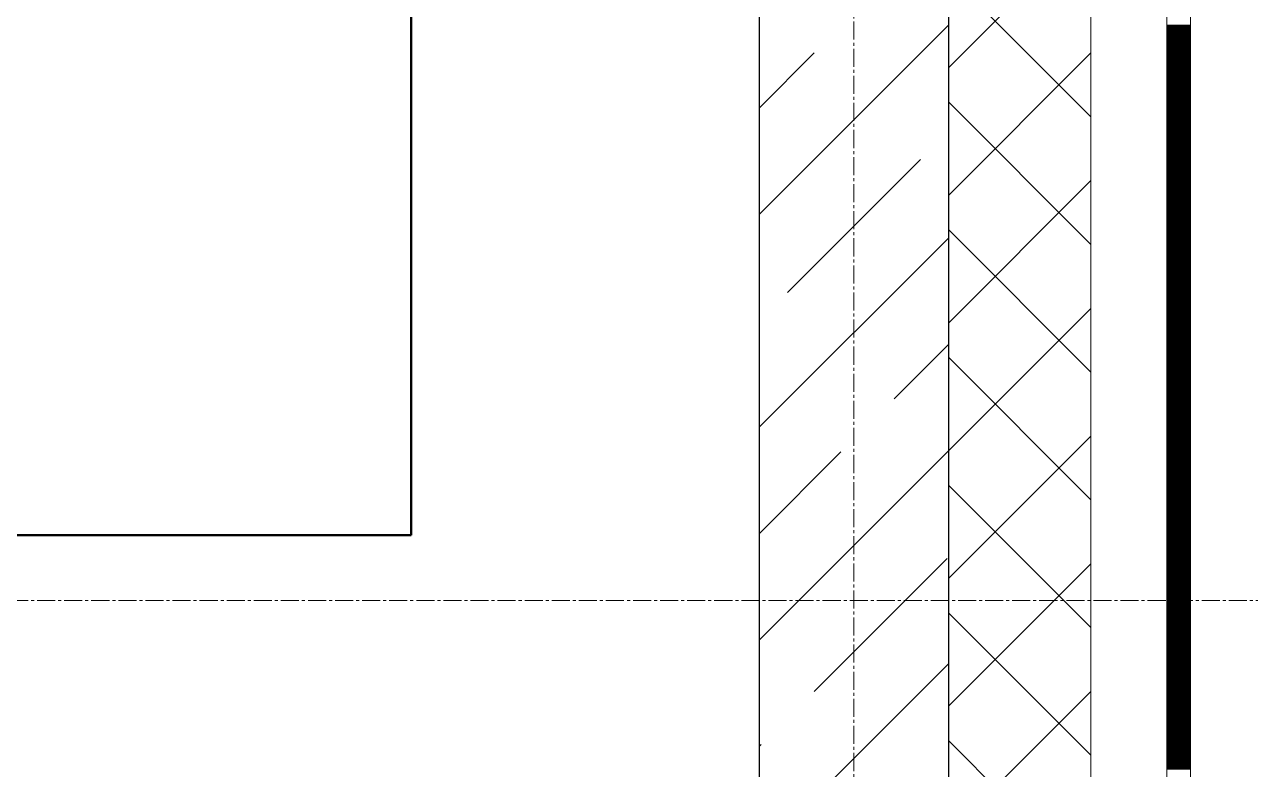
# Model space of a CAD drawing. Header units: millimetres. Extents: x -24360 to 609566, y -391049 to 148426.
# Drawn here: x 227575 to 228868, y -260319 to -259533 of the extents above; entities that cross this region are included whole.
import ezdxf

# ---------------------------------------------------------------- set-up
doc = ezdxf.new("R2010")
doc.units = ezdxf.units.MM
doc.linetypes.add('CENTER2', pattern=[28.575, 19.05, -3.175, 3.175, -3.175])
doc.layers.add('АР_Оси_РД_100', color=7, linetype='Continuous', lineweight=0, true_color=0x525252)
for name, color, linetype, lineweight in [('АР_Стены ЖБ', 7, 'Continuous', 30), ('АР_Тонкая', 254, 'Continuous', 5), ('АР_Утеплитель', 31, 'Continuous', 0), ('АР_Штриховка', 8, 'Continuous', 0)]:
    doc.layers.add(name, color=color, linetype=linetype, lineweight=lineweight)

msp = doc.modelspace()

# ---------------------------------------------------------------- linework, layer by layer
at = {"color": 1, "lineweight": 50}
msp.add_lwpolyline([(227983, -258280.584), (227983, -260071.584), (214253, -260071.584), (214253, -240479.584)], dxfattribs=at)
at = {"layer": 'АР_Оси_РД_100', "linetype": 'CENTER2'}
for q in [(228450, -235341.905), (228450, -238440.584)]:
    msp.add_line((228450, -261120.584), q, dxfattribs=at)
msp.add_lwpolyline([(206700, -260140.584), (231910, -260140.584), (232410, -259990.584)], dxfattribs=at)
at = {"layer": 'АР_Стены ЖБ', "color": 18, "linetype": 'Continuous', "lineweight": 30, "true_color": 0x000000}
for p, q in [((228350, -256740.584), (228350, -260365.584)), ((228550, -260365.584), (228550, -256740.584))]:
    msp.add_line(p, q, dxfattribs=at)
at = {"layer": 'АР_Тонкая', "color": 18, "linetype": 'Continuous', "lineweight": 5, "true_color": 0x000000}
for p, q in [((228700, -258490.584), (228700, -261015.584)), ((228780, -261095.584), (228780, -258570.584)), ((228780, -258570.584), (228780, -261095.584)), ((228805, -261120.584), (228805, -258595.584))]:
    msp.add_line(p, q, dxfattribs=at)
at = {"layer": 'АР_Утеплитель', "color": 18, "linetype": 'Continuous', "lineweight": 0, "true_color": 0x000000}
for p, q in [((228550, -258340.584), (228550, -260865.584)), ((228700, -261015.584), (228700, -258490.584))]:
    msp.add_line(p, q, dxfattribs=at)
at = {"layer": 'АР_Штриховка', "color": 18, "linetype": 'Continuous', "lineweight": 0, "true_color": 0x000000}
for p, q in [((228550, -259578.281), (228700, -259428.281)), ((228700, -259630.298), (228550, -259480.298)), ((228780, -259533.584), (228805, -259533.584)), ((228780, -259534.584), (228805, -259534.584)), ((228780, -259535.584), (228805, -259535.584)), ((228780, -259536.584), (228805, -259536.584)), ((228780, -259537.584), (228805, -259537.584)), ((228780, -259538.584), (228805, -259538.584)), ((228780, -259539.584), (228805, -259539.584)), ((228780, -259540.584), (228805, -259540.584)), ((228780, -259541.584), (228805, -259541.584)), ((228780, -259542.584), (228805, -259542.584)), ((228780, -259543.584), (228805, -259543.584)), ((228780, -259544.584), (228805, -259544.584)), ((228780, -259545.584), (228805, -259545.584)), ((228780, -259546.584), (228805, -259546.584)), ((228780, -259547.584), (228805, -259547.584)), ((228780, -259548.584), (228805, -259548.584)), ((228780, -259549.584), (228805, -259549.584)), ((228780, -259550.584), (228805, -259550.584)), ((228780, -259551.584), (228805, -259551.584)), ((228780, -259552.584), (228805, -259552.584)), ((228780, -259553.584), (228805, -259553.584)), ((228780, -259554.584), (228805, -259554.584)), ((228780, -259555.584), (228805, -259555.584)), ((228780, -259556.584), (228805, -259556.584)), ((228780, -259557.584), (228805, -259557.584)), ((228780, -259558.584), (228805, -259558.584)), ((228550, -259712.985), (228700, -259562.985)), ((228780, -259559.584), (228805, -259559.584)), ((228780, -259560.584), (228805, -259560.584)), ((228780, -259561.584), (228805, -259561.584)), ((228780, -259562.584), (228805, -259562.584)), ((228780, -259563.584), (228805, -259563.584)), ((228780, -259564.584), (228805, -259564.584)), ((228780, -259565.584), (228805, -259565.584)), ((228780, -259566.584), (228805, -259566.584)), ((228780, -259567.584), (228805, -259567.584)), ((228780, -259568.584), (228805, -259568.584)), ((228780, -259569.584), (228805, -259569.584)), ((228780, -259570.584), (228805, -259570.584)), ((228780, -259571.584), (228805, -259571.584)), ((228780, -259572.584), (228805, -259572.584)), ((228780, -259573.584), (228805, -259573.584)), ((228780, -259574.584), (228805, -259574.584)), ((228780, -259575.584), (228805, -259575.584)), ((228780, -259576.584), (228805, -259576.584)), ((228780, -259577.584), (228805, -259577.584)), ((228780, -259578.584), (228805, -259578.584)), ((228780, -259579.584), (228805, -259579.584)), ((228780, -259580.584), (228805, -259580.584)), ((228780, -259581.584), (228805, -259581.584)), ((228780, -259582.584), (228805, -259582.584)), ((228780, -259583.584), (228805, -259583.584)), ((228780, -259584.584), (228805, -259584.584)), ((228780, -259585.584), (228805, -259585.584)), ((228780, -259586.584), (228805, -259586.584)), ((228780, -259587.584), (228805, -259587.584)), ((228780, -259588.584), (228805, -259588.584)), ((228780, -259589.584), (228805, -259589.584)), ((228780, -259590.584), (228805, -259590.584)), ((228780, -259591.584), (228805, -259591.584)), ((228780, -259592.584), (228805, -259592.584)), ((228780, -259593.584), (228805, -259593.584)), ((228780, -259594.584), (228805, -259594.584)), ((228780, -259595.584), (228805, -259595.584)), ((228780, -259596.584), (228805, -259596.584)), ((228780, -259597.584), (228805, -259597.584)), ((228780, -259598.584), (228805, -259598.584)), ((228780, -259599.584), (228805, -259599.584)), ((228780, -259600.584), (228805, -259600.584)), ((228780, -259601.584), (228805, -259601.584)), ((228780, -259602.584), (228805, -259602.584)), ((228780, -259603.584), (228805, -259603.584)), ((228780, -259604.584), (228805, -259604.584)), ((228780, -259605.584), (228805, -259605.584)), ((228780, -259606.584), (228805, -259606.584)), ((228780, -259607.584), (228805, -259607.584)), ((228780, -259608.584), (228805, -259608.584)), ((228780, -259609.584), (228805, -259609.584)), ((228780, -259610.584), (228805, -259610.584)), ((228700, -259765.002), (228550, -259615.002)), ((228780, -259611.584), (228805, -259611.584)), ((228780, -259612.584), (228805, -259612.584)), ((228780, -259613.584), (228805, -259613.584)), ((228780, -259614.584), (228805, -259614.584)), ((228780, -259615.584), (228805, -259615.584)), ((228780, -259616.584), (228805, -259616.584)), ((228780, -259617.584), (228805, -259617.584)), ((228780, -259618.584), (228805, -259618.584)), ((228780, -259619.584), (228805, -259619.584)), ((228780, -259620.584), (228805, -259620.584)), ((228780, -259621.584), (228805, -259621.584)), ((228780, -259622.584), (228805, -259622.584)), ((228780, -259623.584), (228805, -259623.584)), ((228780, -259624.584), (228805, -259624.584)), ((228780, -259625.584), (228805, -259625.584)), ((228780, -259626.584), (228805, -259626.584)), ((228780, -259627.584), (228805, -259627.584)), ((228780, -259628.584), (228805, -259628.584)), ((228780, -259629.584), (228805, -259629.584)), ((228780, -259630.584), (228805, -259630.584)), ((228780, -259631.584), (228805, -259631.584)), ((228780, -259632.584), (228805, -259632.584)), ((228780, -259633.584), (228805, -259633.584)), ((228780, -259634.584), (228805, -259634.584)), ((228780, -259635.584), (228805, -259635.584)), ((228780, -259636.584), (228805, -259636.584)), ((228780, -259637.584), (228805, -259637.584)), ((228780, -259638.584), (228805, -259638.584)), ((228780, -259639.584), (228805, -259639.584)), ((228780, -259640.584), (228805, -259640.584)), ((228780, -259641.584), (228805, -259641.584)), ((228780, -259642.584), (228805, -259642.584)), ((228780, -259643.584), (228805, -259643.584)), ((228780, -259644.584), (228805, -259644.584)), ((228780, -259645.584), (228805, -259645.584)), ((228780, -259646.584), (228805, -259646.584)), ((228780, -259647.584), (228805, -259647.584)), ((228780, -259648.584), (228805, -259648.584)), ((228780, -259649.584), (228805, -259649.584)), ((228780, -259650.584), (228805, -259650.584)), ((228780, -259651.584), (228805, -259651.584)), ((228780, -259652.584), (228805, -259652.584)), ((228780, -259653.584), (228805, -259653.584)), ((228780, -259654.584), (228805, -259654.584)), ((228780, -259655.584), (228805, -259655.584)), ((228780, -259656.584), (228805, -259656.584)), ((228780, -259657.584), (228805, -259657.584)), ((228780, -259658.584), (228805, -259658.584)), ((228780, -259659.584), (228805, -259659.584)), ((228780, -259660.584), (228805, -259660.584)), ((228780, -259661.584), (228805, -259661.584)), ((228780, -259662.584), (228805, -259662.584)), ((228780, -259663.584), (228805, -259663.584)), ((228780, -259664.584), (228805, -259664.584)), ((228780, -259665.584), (228805, -259665.584)), ((228780, -259666.584), (228805, -259666.584)), ((228780, -259667.584), (228805, -259667.584)), ((228780, -259668.584), (228805, -259668.584)), ((228780, -259669.584), (228805, -259669.584)), ((228780, -259670.584), (228805, -259670.584)), ((228780, -259671.584), (228805, -259671.584)), ((228780, -259672.584), (228805, -259672.584)), ((228780, -259673.584), (228805, -259673.584)), ((228780, -259674.584), (228805, -259674.584)), ((228780, -259675.584), (228805, -259675.584)), ((228780, -259676.584), (228805, -259676.584)), ((228780, -259677.584), (228805, -259677.584)), ((228780, -259678.584), (228805, -259678.584)), ((228780, -259679.584), (228805, -259679.584)), ((228780, -259680.584), (228805, -259680.584)), ((228780, -259681.584), (228805, -259681.584)), ((228780, -259682.584), (228805, -259682.584)), ((228780, -259683.584), (228805, -259683.584)), ((228780, -259684.584), (228805, -259684.584)), ((228780, -259685.584), (228805, -259685.584)), ((228780, -259686.584), (228805, -259686.584)), ((228780, -259687.584), (228805, -259687.584)), ((228780, -259688.584), (228805, -259688.584)), ((228550, -259847.689), (228700, -259697.689)), ((228780, -259689.584), (228805, -259689.584)), ((228780, -259690.584), (228805, -259690.584)), ((228780, -259691.584), (228805, -259691.584)), ((228780, -259692.584), (228805, -259692.584)), ((228780, -259693.584), (228805, -259693.584)), ((228780, -259694.584), (228805, -259694.584)), ((228780, -259695.584), (228805, -259695.584)), ((228780, -259696.584), (228805, -259696.584)), ((228780, -259697.584), (228805, -259697.584)), ((228780, -259698.584), (228805, -259698.584)), ((228780, -259699.584), (228805, -259699.584)), ((228780, -259700.584), (228805, -259700.584)), ((228780, -259701.584), (228805, -259701.584)), ((228780, -259702.584), (228805, -259702.584)), ((228780, -259703.584), (228805, -259703.584)), ((228780, -259704.584), (228805, -259704.584)), ((228780, -259705.584), (228805, -259705.584)), ((228780, -259706.584), (228805, -259706.584)), ((228780, -259707.584), (228805, -259707.584)), ((228780, -259708.584), (228805, -259708.584)), ((228780, -259709.584), (228805, -259709.584)), ((228780, -259710.584), (228805, -259710.584)), ((228780, -259711.584), (228805, -259711.584)), ((228780, -259712.584), (228805, -259712.584)), ((228780, -259713.584), (228805, -259713.584)), ((228780, -259714.584), (228805, -259714.584)), ((228780, -259715.584), (228805, -259715.584)), ((228780, -259716.584), (228805, -259716.584)), ((228780, -259717.584), (228805, -259717.584)), ((228780, -259718.584), (228805, -259718.584)), ((228780, -259719.584), (228805, -259719.584)), ((228780, -259720.584), (228805, -259720.584)), ((228780, -259721.584), (228805, -259721.584)), ((228780, -259722.584), (228805, -259722.584)), ((228780, -259723.584), (228805, -259723.584)), ((228780, -259724.584), (228805, -259724.584)), ((228780, -259725.584), (228805, -259725.584)), ((228780, -259726.584), (228805, -259726.584)), ((228780, -259727.584), (228805, -259727.584)), ((228780, -259728.584), (228805, -259728.584)), ((228780, -259729.584), (228805, -259729.584)), ((228780, -259730.584), (228805, -259730.584)), ((228780, -259731.584), (228805, -259731.584)), ((228780, -259732.584), (228805, -259732.584)), ((228780, -259733.584), (228805, -259733.584)), ((228780, -259734.584), (228805, -259734.584)), ((228780, -259735.584), (228805, -259735.584)), ((228780, -259736.584), (228805, -259736.584)), ((228780, -259737.584), (228805, -259737.584)), ((228780, -259738.584), (228805, -259738.584)), ((228780, -259739.584), (228805, -259739.584)), ((228700, -259899.706), (228550, -259749.706)), ((228780, -259740.584), (228805, -259740.584)), ((228780, -259741.584), (228805, -259741.584)), ((228780, -259742.584), (228805, -259742.584)), ((228780, -259743.584), (228805, -259743.584)), ((228780, -259744.584), (228805, -259744.584)), ((228780, -259745.584), (228805, -259745.584)), ((228780, -259746.584), (228805, -259746.584)), ((228780, -259747.584), (228805, -259747.584)), ((228780, -259748.584), (228805, -259748.584)), ((228780, -259749.584), (228805, -259749.584)), ((228780, -259750.584), (228805, -259750.584)), ((228780, -259751.584), (228805, -259751.584)), ((228780, -259752.584), (228805, -259752.584)), ((228780, -259753.584), (228805, -259753.584)), ((228780, -259754.584), (228805, -259754.584)), ((228780, -259755.584), (228805, -259755.584)), ((228780, -259756.584), (228805, -259756.584)), ((228780, -259757.584), (228805, -259757.584)), ((228780, -259758.584), (228805, -259758.584)), ((228780, -259759.584), (228805, -259759.584)), ((228780, -259760.584), (228805, -259760.584)), ((228780, -259761.584), (228805, -259761.584)), ((228780, -259762.584), (228805, -259762.584)), ((228780, -259763.584), (228805, -259763.584)), ((228780, -259764.584), (228805, -259764.584)), ((228780, -259765.584), (228805, -259765.584)), ((228780, -259766.584), (228805, -259766.584)), ((228780, -259767.584), (228805, -259767.584)), ((228780, -259768.584), (228805, -259768.584)), ((228780, -259769.584), (228805, -259769.584)), ((228780, -259770.584), (228805, -259770.584)), ((228780, -259771.584), (228805, -259771.584)), ((228780, -259772.584), (228805, -259772.584)), ((228780, -259773.584), (228805, -259773.584)), ((228780, -259774.584), (228805, -259774.584)), ((228780, -259775.584), (228805, -259775.584)), ((228780, -259776.584), (228805, -259776.584)), ((228780, -259777.584), (228805, -259777.584)), ((228780, -259778.584), (228805, -259778.584)), ((228780, -259779.584), (228805, -259779.584)), ((228780, -259780.584), (228805, -259780.584)), ((228780, -259781.584), (228805, -259781.584)), ((228780, -259782.584), (228805, -259782.584)), ((228780, -259783.584), (228805, -259783.584)), ((228780, -259784.584), (228805, -259784.584)), ((228780, -259785.584), (228805, -259785.584)), ((228780, -259786.584), (228805, -259786.584)), ((228780, -259787.584), (228805, -259787.584)), ((228780, -259788.584), (228805, -259788.584)), ((228780, -259789.584), (228805, -259789.584)), ((228780, -259790.584), (228805, -259790.584)), ((228780, -259791.584), (228805, -259791.584)), ((228780, -259792.584), (228805, -259792.584)), ((228780, -259793.584), (228805, -259793.584)), ((228780, -259794.584), (228805, -259794.584)), ((228780, -259795.584), (228805, -259795.584)), ((228780, -259796.584), (228805, -259796.584)), ((228780, -259797.584), (228805, -259797.584)), ((228780, -259798.584), (228805, -259798.584)), ((228780, -259799.584), (228805, -259799.584)), ((228780, -259800.584), (228805, -259800.584)), ((228780, -259801.584), (228805, -259801.584)), ((228780, -259802.584), (228805, -259802.584)), ((228780, -259803.584), (228805, -259803.584)), ((228780, -259804.584), (228805, -259804.584)), ((228780, -259805.584), (228805, -259805.584)), ((228780, -259806.584), (228805, -259806.584)), ((228780, -259807.584), (228805, -259807.584)), ((228780, -259808.584), (228805, -259808.584)), ((228780, -259809.584), (228805, -259809.584)), ((228780, -259810.584), (228805, -259810.584)), ((228780, -259811.584), (228805, -259811.584)), ((228780, -259812.584), (228805, -259812.584)), ((228780, -259813.584), (228805, -259813.584)), ((228780, -259814.584), (228805, -259814.584)), ((228780, -259815.584), (228805, -259815.584)), ((228780, -259816.584), (228805, -259816.584)), ((228780, -259817.584), (228805, -259817.584)), ((228780, -259818.584), (228805, -259818.584)), ((228780, -259819.584), (228805, -259819.584)), ((228780, -259820.584), (228805, -259820.584)), ((228780, -259821.584), (228805, -259821.584)), ((228780, -259822.584), (228805, -259822.584)), ((228780, -259823.584), (228805, -259823.584)), ((228780, -259824.584), (228805, -259824.584)), ((228780, -259825.584), (228805, -259825.584)), ((228780, -259826.584), (228805, -259826.584)), ((228780, -259827.584), (228805, -259827.584)), ((228780, -259828.584), (228805, -259828.584)), ((228780, -259829.584), (228805, -259829.584)), ((228780, -259830.584), (228805, -259830.584)), ((228550, -259982.393), (228700, -259832.393)), ((228780, -259831.584), (228805, -259831.584)), ((228780, -259832.584), (228805, -259832.584)), ((228780, -259833.584), (228805, -259833.584)), ((228780, -259834.584), (228805, -259834.584)), ((228780, -259835.584), (228805, -259835.584)), ((228780, -259836.584), (228805, -259836.584)), ((228780, -259837.584), (228805, -259837.584)), ((228780, -259838.584), (228805, -259838.584)), ((228780, -259839.584), (228805, -259839.584)), ((228780, -259840.584), (228805, -259840.584)), ((228780, -259841.584), (228805, -259841.584)), ((228780, -259842.584), (228805, -259842.584)), ((228780, -259843.584), (228805, -259843.584)), ((228780, -259844.584), (228805, -259844.584)), ((228780, -259845.584), (228805, -259845.584)), ((228780, -259846.584), (228805, -259846.584)), ((228780, -259847.584), (228805, -259847.584)), ((228780, -259848.584), (228805, -259848.584)), ((228780, -259849.584), (228805, -259849.584)), ((228780, -259850.584), (228805, -259850.584)), ((228780, -259851.584), (228805, -259851.584)), ((228780, -259852.584), (228805, -259852.584)), ((228780, -259853.584), (228805, -259853.584)), ((228780, -259854.584), (228805, -259854.584)), ((228780, -259855.584), (228805, -259855.584)), ((228780, -259856.584), (228805, -259856.584)), ((228780, -259857.584), (228805, -259857.584)), ((228780, -259858.584), (228805, -259858.584)), ((228780, -259859.584), (228805, -259859.584)), ((228780, -259860.584), (228805, -259860.584)), ((228780, -259861.584), (228805, -259861.584)), ((228780, -259862.584), (228805, -259862.584)), ((228780, -259863.584), (228805, -259863.584)), ((228780, -259864.584), (228805, -259864.584)), ((228780, -259865.584), (228805, -259865.584)), ((228780, -259866.584), (228805, -259866.584)), ((228780, -259867.584), (228805, -259867.584)), ((228780, -259868.584), (228805, -259868.584)), ((228780, -259869.584), (228805, -259869.584)), ((228780, -259870.584), (228805, -259870.584)), ((228780, -259871.584), (228805, -259871.584)), ((228780, -259872.584), (228805, -259872.584)), ((228780, -259873.584), (228805, -259873.584)), ((228780, -259874.584), (228805, -259874.584)), ((228780, -259875.584), (228805, -259875.584)), ((228780, -259876.584), (228805, -259876.584)), ((228780, -259877.584), (228805, -259877.584)), ((228780, -259878.584), (228805, -259878.584)), ((228780, -259879.584), (228805, -259879.584)), ((228780, -259880.584), (228805, -259880.584)), ((228780, -259881.584), (228805, -259881.584)), ((228780, -259882.584), (228805, -259882.584)), ((228700, -260034.41), (228550, -259884.41)), ((228780, -259883.584), (228805, -259883.584)), ((228780, -259884.584), (228805, -259884.584)), ((228780, -259885.584), (228805, -259885.584)), ((228780, -259886.584), (228805, -259886.584)), ((228780, -259887.584), (228805, -259887.584)), ((228780, -259888.584), (228805, -259888.584)), ((228780, -259889.584), (228805, -259889.584)), ((228780, -259890.584), (228805, -259890.584)), ((228780, -259891.584), (228805, -259891.584)), ((228780, -259892.584), (228805, -259892.584)), ((228780, -259893.584), (228805, -259893.584)), ((228780, -259894.584), (228805, -259894.584)), ((228780, -259895.584), (228805, -259895.584)), ((228780, -259896.584), (228805, -259896.584)), ((228780, -259897.584), (228805, -259897.584)), ((228780, -259898.584), (228805, -259898.584)), ((228780, -259899.584), (228805, -259899.584)), ((228780, -259900.584), (228805, -259900.584)), ((228780, -259901.584), (228805, -259901.584)), ((228780, -259902.584), (228805, -259902.584)), ((228780, -259903.584), (228805, -259903.584)), ((228780, -259904.584), (228805, -259904.584)), ((228780, -259905.584), (228805, -259905.584)), ((228780, -259906.584), (228805, -259906.584)), ((228780, -259907.584), (228805, -259907.584)), ((228780, -259908.584), (228805, -259908.584)), ((228780, -259909.584), (228805, -259909.584)), ((228780, -259910.584), (228805, -259910.584)), ((228780, -259911.584), (228805, -259911.584)), ((228780, -259912.584), (228805, -259912.584)), ((228780, -259913.584), (228805, -259913.584)), ((228780, -259914.584), (228805, -259914.584)), ((228780, -259915.584), (228805, -259915.584)), ((228780, -259916.584), (228805, -259916.584)), ((228780, -259917.584), (228805, -259917.584)), ((228780, -259918.584), (228805, -259918.584)), ((228780, -259919.584), (228805, -259919.584)), ((228780, -259920.584), (228805, -259920.584)), ((228780, -259921.584), (228805, -259921.584)), ((228780, -259922.584), (228805, -259922.584)), ((228780, -259923.584), (228805, -259923.584)), ((228780, -259924.584), (228805, -259924.584)), ((228780, -259925.584), (228805, -259925.584)), ((228780, -259926.584), (228805, -259926.584)), ((228780, -259927.584), (228805, -259927.584)), ((228780, -259928.584), (228805, -259928.584)), ((228780, -259929.584), (228805, -259929.584)), ((228780, -259930.584), (228805, -259930.584)), ((228780, -259931.584), (228805, -259931.584)), ((228780, -259932.584), (228805, -259932.584)), ((228780, -259933.584), (228805, -259933.584)), ((228780, -259934.584), (228805, -259934.584)), ((228780, -259935.584), (228805, -259935.584)), ((228780, -259936.584), (228805, -259936.584)), ((228780, -259937.584), (228805, -259937.584)), ((228780, -259938.584), (228805, -259938.584)), ((228780, -259939.584), (228805, -259939.584)), ((228780, -259940.584), (228805, -259940.584)), ((228780, -259941.584), (228805, -259941.584)), ((228780, -259942.584), (228805, -259942.584)), ((228780, -259943.584), (228805, -259943.584)), ((228780, -259944.584), (228805, -259944.584)), ((228780, -259945.584), (228805, -259945.584)), ((228780, -259946.584), (228805, -259946.584)), ((228780, -259947.584), (228805, -259947.584)), ((228780, -259948.584), (228805, -259948.584)), ((228780, -259949.584), (228805, -259949.584)), ((228780, -259950.584), (228805, -259950.584)), ((228780, -259951.584), (228805, -259951.584)), ((228780, -259952.584), (228805, -259952.584)), ((228780, -259953.584), (228805, -259953.584)), ((228780, -259954.584), (228805, -259954.584)), ((228780, -259955.584), (228805, -259955.584)), ((228780, -259956.584), (228805, -259956.584)), ((228780, -259957.584), (228805, -259957.584)), ((228780, -259958.584), (228805, -259958.584)), ((228780, -259959.584), (228805, -259959.584)), ((228550, -260117.097), (228700, -259967.097)), ((228780, -259960.584), (228805, -259960.584)), ((228780, -259961.584), (228805, -259961.584)), ((228780, -259962.584), (228805, -259962.584)), ((228780, -259963.584), (228805, -259963.584)), ((228780, -259964.584), (228805, -259964.584)), ((228780, -259965.584), (228805, -259965.584)), ((228780, -259966.584), (228805, -259966.584)), ((228780, -259967.584), (228805, -259967.584)), ((228780, -259968.584), (228805, -259968.584)), ((228780, -259969.584), (228805, -259969.584)), ((228780, -259970.584), (228805, -259970.584)), ((228780, -259971.584), (228805, -259971.584)), ((228780, -259972.584), (228805, -259972.584)), ((228780, -259973.584), (228805, -259973.584)), ((228780, -259974.584), (228805, -259974.584)), ((228780, -259975.584), (228805, -259975.584)), ((228780, -259976.584), (228805, -259976.584)), ((228780, -259977.584), (228805, -259977.584)), ((228780, -259978.584), (228805, -259978.584)), ((228780, -259979.584), (228805, -259979.584)), ((228780, -259980.584), (228805, -259980.584)), ((228780, -259981.584), (228805, -259981.584)), ((228780, -259982.584), (228805, -259982.584)), ((228780, -259983.584), (228805, -259983.584)), ((228780, -259984.584), (228805, -259984.584)), ((228780, -259985.584), (228805, -259985.584)), ((228780, -259986.584), (228805, -259986.584)), ((228780, -259987.584), (228805, -259987.584)), ((228780, -259988.584), (228805, -259988.584)), ((228780, -259989.584), (228805, -259989.584)), ((228780, -259990.584), (228805, -259990.584)), ((228780, -259991.584), (228805, -259991.584)), ((228780, -259992.584), (228805, -259992.584)), ((228780, -259993.584), (228805, -259993.584)), ((228780, -259994.584), (228805, -259994.584)), ((228780, -259995.584), (228805, -259995.584)), ((228780, -259996.584), (228805, -259996.584)), ((228780, -259997.584), (228805, -259997.584)), ((228780, -259998.584), (228805, -259998.584)), ((228780, -259999.584), (228805, -259999.584)), ((228780, -260000.584), (228805, -260000.584)), ((228780, -260001.584), (228805, -260001.584)), ((228780, -260002.584), (228805, -260002.584)), ((228780, -260003.584), (228805, -260003.584)), ((228780, -260004.584), (228805, -260004.584)), ((228780, -260005.584), (228805, -260005.584)), ((228780, -260006.584), (228805, -260006.584)), ((228780, -260007.584), (228805, -260007.584)), ((228780, -260008.584), (228805, -260008.584)), ((228780, -260009.584), (228805, -260009.584)), ((228780, -260010.584), (228805, -260010.584)), ((228780, -260011.584), (228805, -260011.584)), ((228700, -260169.114), (228550, -260019.114)), ((228780, -260012.584), (228805, -260012.584)), ((228780, -260013.584), (228805, -260013.584)), ((228780, -260014.584), (228805, -260014.584)), ((228780, -260015.584), (228805, -260015.584)), ((228780, -260016.584), (228805, -260016.584)), ((228780, -260017.584), (228805, -260017.584)), ((228780, -260018.584), (228805, -260018.584)), ((228780, -260019.584), (228805, -260019.584)), ((228780, -260020.584), (228805, -260020.584)), ((228780, -260021.584), (228805, -260021.584)), ((228780, -260022.584), (228805, -260022.584)), ((228780, -260023.584), (228805, -260023.584)), ((228780, -260024.584), (228805, -260024.584)), ((228780, -260025.584), (228805, -260025.584)), ((228780, -260026.584), (228805, -260026.584)), ((228780, -260027.584), (228805, -260027.584)), ((228780, -260028.584), (228805, -260028.584)), ((228780, -260029.584), (228805, -260029.584)), ((228780, -260030.584), (228805, -260030.584)), ((228780, -260031.584), (228805, -260031.584)), ((228780, -260032.584), (228805, -260032.584)), ((228780, -260033.584), (228805, -260033.584)), ((228780, -260034.584), (228805, -260034.584)), ((228780, -260035.584), (228805, -260035.584)), ((228780, -260036.584), (228805, -260036.584)), ((228780, -260037.584), (228805, -260037.584)), ((228780, -260038.584), (228805, -260038.584)), ((228780, -260039.584), (228805, -260039.584)), ((228780, -260040.584), (228805, -260040.584)), ((228780, -260041.584), (228805, -260041.584)), ((228780, -260042.584), (228805, -260042.584)), ((228780, -260043.584), (228805, -260043.584)), ((228780, -260044.584), (228805, -260044.584)), ((228780, -260045.584), (228805, -260045.584)), ((228780, -260046.584), (228805, -260046.584)), ((228780, -260047.584), (228805, -260047.584)), ((228780, -260048.584), (228805, -260048.584)), ((228780, -260049.584), (228805, -260049.584)), ((228780, -260050.584), (228805, -260050.584)), ((228780, -260051.584), (228805, -260051.584)), ((228780, -260052.584), (228805, -260052.584)), ((228780, -260053.584), (228805, -260053.584)), ((228780, -260054.584), (228805, -260054.584)), ((228780, -260055.584), (228805, -260055.584)), ((228780, -260056.584), (228805, -260056.584)), ((228780, -260057.584), (228805, -260057.584)), ((228780, -260058.584), (228805, -260058.584)), ((228780, -260059.584), (228805, -260059.584)), ((228780, -260060.584), (228805, -260060.584)), ((228780, -260061.584), (228805, -260061.584)), ((228780, -260062.584), (228805, -260062.584)), ((228780, -260063.584), (228805, -260063.584)), ((228780, -260064.584), (228805, -260064.584)), ((228780, -260065.584), (228805, -260065.584)), ((228780, -260066.584), (228805, -260066.584)), ((228780, -260067.584), (228805, -260067.584)), ((228780, -260068.584), (228805, -260068.584)), ((228780, -260069.584), (228805, -260069.584)), ((228780, -260070.584), (228805, -260070.584)), ((228780, -260071.584), (228805, -260071.584)), ((228780, -260072.584), (228805, -260072.584)), ((228780, -260073.584), (228805, -260073.584)), ((228780, -260074.584), (228805, -260074.584)), ((228780, -260075.584), (228805, -260075.584)), ((228780, -260076.584), (228805, -260076.584)), ((228780, -260077.584), (228805, -260077.584)), ((228780, -260078.584), (228805, -260078.584)), ((228780, -260079.584), (228805, -260079.584)), ((228780, -260080.584), (228805, -260080.584)), ((228780, -260081.584), (228805, -260081.584)), ((228780, -260082.584), (228805, -260082.584)), ((228780, -260083.584), (228805, -260083.584)), ((228780, -260084.584), (228805, -260084.584)), ((228780, -260085.584), (228805, -260085.584)), ((228780, -260086.584), (228805, -260086.584)), ((228780, -260087.584), (228805, -260087.584)), ((228780, -260088.584), (228805, -260088.584)), ((228780, -260089.584), (228805, -260089.584)), ((228550, -260251.8), (228700, -260101.8)), ((228780, -260090.584), (228805, -260090.584)), ((228780, -260091.584), (228805, -260091.584)), ((228780, -260092.584), (228805, -260092.584)), ((228780, -260093.584), (228805, -260093.584)), ((228780, -260094.584), (228805, -260094.584)), ((228780, -260095.584), (228805, -260095.584)), ((228780, -260096.584), (228805, -260096.584)), ((228780, -260097.584), (228805, -260097.584)), ((228780, -260098.584), (228805, -260098.584)), ((228780, -260099.584), (228805, -260099.584)), ((228780, -260100.584), (228805, -260100.584)), ((228780, -260101.584), (228805, -260101.584)), ((228780, -260102.584), (228805, -260102.584)), ((228780, -260103.584), (228805, -260103.584)), ((228780, -260104.584), (228805, -260104.584)), ((228780, -260105.584), (228805, -260105.584)), ((228780, -260106.584), (228805, -260106.584)), ((228780, -260107.584), (228805, -260107.584)), ((228780, -260108.584), (228805, -260108.584)), ((228780, -260109.584), (228805, -260109.584)), ((228780, -260110.584), (228805, -260110.584)), ((228780, -260111.584), (228805, -260111.584)), ((228780, -260112.584), (228805, -260112.584)), ((228780, -260113.584), (228805, -260113.584)), ((228780, -260114.584), (228805, -260114.584)), ((228780, -260115.584), (228805, -260115.584)), ((228780, -260116.584), (228805, -260116.584)), ((228780, -260117.584), (228805, -260117.584)), ((228780, -260118.584), (228805, -260118.584)), ((228780, -260119.584), (228805, -260119.584)), ((228780, -260120.584), (228805, -260120.584)), ((228780, -260121.584), (228805, -260121.584)), ((228780, -260122.584), (228805, -260122.584)), ((228780, -260123.584), (228805, -260123.584)), ((228780, -260124.584), (228805, -260124.584)), ((228780, -260125.584), (228805, -260125.584)), ((228780, -260126.584), (228805, -260126.584)), ((228780, -260127.584), (228805, -260127.584)), ((228780, -260128.584), (228805, -260128.584)), ((228780, -260129.584), (228805, -260129.584)), ((228780, -260130.584), (228805, -260130.584)), ((228780, -260131.584), (228805, -260131.584)), ((228780, -260132.584), (228805, -260132.584)), ((228780, -260133.584), (228805, -260133.584)), ((228780, -260134.584), (228805, -260134.584)), ((228780, -260135.584), (228805, -260135.584)), ((228780, -260136.584), (228805, -260136.584)), ((228780, -260137.584), (228805, -260137.584)), ((228780, -260138.584), (228805, -260138.584)), ((228780, -260139.584), (228805, -260139.584)), ((228780, -260140.584), (228805, -260140.584)), ((228700, -260303.818), (228550, -260153.818)), ((228780, -260141.584), (228805, -260141.584)), ((228780, -260142.584), (228805, -260142.584)), ((228780, -260143.584), (228805, -260143.584)), ((228780, -260144.584), (228805, -260144.584)), ((228780, -260145.584), (228805, -260145.584)), ((228780, -260146.584), (228805, -260146.584)), ((228780, -260147.584), (228805, -260147.584)), ((228780, -260148.584), (228805, -260148.584)), ((228780, -260149.584), (228805, -260149.584)), ((228780, -260150.584), (228805, -260150.584)), ((228780, -260151.584), (228805, -260151.584)), ((228780, -260152.584), (228805, -260152.584)), ((228780, -260153.584), (228805, -260153.584)), ((228780, -260154.584), (228805, -260154.584)), ((228780, -260155.584), (228805, -260155.584)), ((228780, -260156.584), (228805, -260156.584)), ((228780, -260157.584), (228805, -260157.584)), ((228780, -260158.584), (228805, -260158.584)), ((228780, -260159.584), (228805, -260159.584)), ((228780, -260160.584), (228805, -260160.584)), ((228780, -260161.584), (228805, -260161.584)), ((228780, -260162.584), (228805, -260162.584)), ((228780, -260163.584), (228805, -260163.584)), ((228780, -260164.584), (228805, -260164.584)), ((228780, -260165.584), (228805, -260165.584)), ((228780, -260166.584), (228805, -260166.584)), ((228780, -260167.584), (228805, -260167.584)), ((228780, -260168.584), (228805, -260168.584)), ((228780, -260169.584), (228805, -260169.584)), ((228780, -260170.584), (228805, -260170.584)), ((228780, -260171.584), (228805, -260171.584)), ((228780, -260172.584), (228805, -260172.584)), ((228780, -260173.584), (228805, -260173.584)), ((228780, -260174.584), (228805, -260174.584)), ((228780, -260175.584), (228805, -260175.584)), ((228780, -260176.584), (228805, -260176.584)), ((228780, -260177.584), (228805, -260177.584)), ((228780, -260178.584), (228805, -260178.584)), ((228780, -260179.584), (228805, -260179.584)), ((228780, -260180.584), (228805, -260180.584)), ((228780, -260181.584), (228805, -260181.584)), ((228780, -260182.584), (228805, -260182.584)), ((228780, -260183.584), (228805, -260183.584)), ((228780, -260184.584), (228805, -260184.584)), ((228780, -260185.584), (228805, -260185.584)), ((228780, -260186.584), (228805, -260186.584)), ((228780, -260187.584), (228805, -260187.584)), ((228780, -260188.584), (228805, -260188.584)), ((228780, -260189.584), (228805, -260189.584)), ((228780, -260190.584), (228805, -260190.584)), ((228780, -260191.584), (228805, -260191.584)), ((228780, -260192.584), (228805, -260192.584)), ((228780, -260193.584), (228805, -260193.584)), ((228780, -260194.584), (228805, -260194.584)), ((228780, -260195.584), (228805, -260195.584)), ((228780, -260196.584), (228805, -260196.584)), ((228780, -260197.584), (228805, -260197.584)), ((228780, -260198.584), (228805, -260198.584)), ((228780, -260199.584), (228805, -260199.584)), ((228780, -260200.584), (228805, -260200.584)), ((228780, -260201.584), (228805, -260201.584)), ((228780, -260202.584), (228805, -260202.584)), ((228780, -260203.584), (228805, -260203.584)), ((228780, -260204.584), (228805, -260204.584)), ((228780, -260205.584), (228805, -260205.584)), ((228780, -260206.584), (228805, -260206.584)), ((228780, -260207.584), (228805, -260207.584)), ((228780, -260208.584), (228805, -260208.584)), ((228780, -260209.584), (228805, -260209.584)), ((228780, -260210.584), (228805, -260210.584)), ((228780, -260211.584), (228805, -260211.584)), ((228780, -260212.584), (228805, -260212.584)), ((228780, -260213.584), (228805, -260213.584)), ((228780, -260214.584), (228805, -260214.584)), ((228780, -260215.584), (228805, -260215.584)), ((228780, -260216.584), (228805, -260216.584)), ((228780, -260217.584), (228805, -260217.584)), ((228780, -260218.584), (228805, -260218.584)), ((228780, -260219.584), (228805, -260219.584)), ((228780, -260220.584), (228805, -260220.584)), ((228780, -260221.584), (228805, -260221.584)), ((228780, -260222.584), (228805, -260222.584)), ((228780, -260223.584), (228805, -260223.584)), ((228780, -260224.584), (228805, -260224.584)), ((228780, -260225.584), (228805, -260225.584)), ((228780, -260226.584), (228805, -260226.584)), ((228780, -260227.584), (228805, -260227.584)), ((228780, -260228.584), (228805, -260228.584)), ((228780, -260229.584), (228805, -260229.584)), ((228780, -260230.584), (228805, -260230.584)), ((228780, -260231.584), (228805, -260231.584)), ((228550, -260386.504), (228700, -260236.504)), ((228780, -260232.584), (228805, -260232.584)), ((228780, -260233.584), (228805, -260233.584)), ((228780, -260234.584), (228805, -260234.584)), ((228780, -260235.584), (228805, -260235.584)), ((228780, -260236.584), (228805, -260236.584)), ((228780, -260237.584), (228805, -260237.584)), ((228780, -260238.584), (228805, -260238.584)), ((228780, -260239.584), (228805, -260239.584)), ((228780, -260240.584), (228805, -260240.584)), ((228780, -260241.584), (228805, -260241.584)), ((228780, -260242.584), (228805, -260242.584)), ((228780, -260243.584), (228805, -260243.584)), ((228780, -260244.584), (228805, -260244.584)), ((228780, -260245.584), (228805, -260245.584)), ((228780, -260246.584), (228805, -260246.584)), ((228780, -260247.584), (228805, -260247.584)), ((228780, -260248.584), (228805, -260248.584)), ((228780, -260249.584), (228805, -260249.584)), ((228780, -260250.584), (228805, -260250.584)), ((228780, -260251.584), (228805, -260251.584)), ((228780, -260252.584), (228805, -260252.584)), ((228780, -260253.584), (228805, -260253.584)), ((228780, -260254.584), (228805, -260254.584)), ((228780, -260255.584), (228805, -260255.584)), ((228780, -260256.584), (228805, -260256.584)), ((228780, -260257.584), (228805, -260257.584)), ((228780, -260258.584), (228805, -260258.584)), ((228780, -260259.584), (228805, -260259.584)), ((228780, -260260.584), (228805, -260260.584)), ((228780, -260261.584), (228805, -260261.584)), ((228780, -260262.584), (228805, -260262.584)), ((228780, -260263.584), (228805, -260263.584)), ((228780, -260264.584), (228805, -260264.584)), ((228780, -260265.584), (228805, -260265.584)), ((228780, -260266.584), (228805, -260266.584)), ((228780, -260267.584), (228805, -260267.584)), ((228780, -260268.584), (228805, -260268.584)), ((228780, -260269.584), (228805, -260269.584)), ((228780, -260270.584), (228805, -260270.584)), ((228780, -260271.584), (228805, -260271.584)), ((228780, -260272.584), (228805, -260272.584)), ((228780, -260273.584), (228805, -260273.584)), ((228780, -260274.584), (228805, -260274.584)), ((228780, -260275.584), (228805, -260275.584)), ((228780, -260276.584), (228805, -260276.584)), ((228780, -260277.584), (228805, -260277.584)), ((228780, -260278.584), (228805, -260278.584)), ((228780, -260279.584), (228805, -260279.584)), ((228780, -260280.584), (228805, -260280.584)), ((228780, -260281.584), (228805, -260281.584)), ((228780, -260282.584), (228805, -260282.584)), ((228780, -260283.584), (228805, -260283.584)), ((228700, -260438.521), (228550, -260288.521)), ((228780, -260284.584), (228805, -260284.584)), ((228780, -260285.584), (228805, -260285.584)), ((228780, -260286.584), (228805, -260286.584)), ((228780, -260287.584), (228805, -260287.584)), ((228780, -260288.584), (228805, -260288.584)), ((228780, -260289.584), (228805, -260289.584)), ((228780, -260290.584), (228805, -260290.584)), ((228780, -260291.584), (228805, -260291.584)), ((228780, -260292.584), (228805, -260292.584)), ((228780, -260293.584), (228805, -260293.584)), ((228780, -260294.584), (228805, -260294.584)), ((228780, -260295.584), (228805, -260295.584)), ((228780, -260296.584), (228805, -260296.584)), ((228780, -260297.584), (228805, -260297.584)), ((228780, -260298.584), (228805, -260298.584)), ((228780, -260299.584), (228805, -260299.584)), ((228780, -260300.584), (228805, -260300.584)), ((228780, -260301.584), (228805, -260301.584)), ((228780, -260302.584), (228805, -260302.584)), ((228780, -260303.584), (228805, -260303.584)), ((228780, -260304.584), (228805, -260304.584)), ((228780, -260305.584), (228805, -260305.584)), ((228780, -260306.584), (228805, -260306.584)), ((228780, -260307.584), (228805, -260307.584)), ((228780, -260308.584), (228805, -260308.584)), ((228780, -260309.584), (228805, -260309.584)), ((228780, -260310.584), (228805, -260310.584)), ((228780, -260311.584), (228805, -260311.584)), ((228780, -260312.584), (228805, -260312.584)), ((228780, -260313.584), (228805, -260313.584)), ((228780, -260314.584), (228805, -260314.584)), ((228780, -260315.584), (228805, -260315.584)), ((228780, -260316.584), (228805, -260316.584)), ((228780, -260317.584), (228805, -260317.584)), ((228780, -260318.584), (228805, -260318.584))]:
    msp.add_line(p, q, dxfattribs=at)
at = {"layer": 'АР_Штриховка', "color": 18, "linetype": 'Continuous', "lineweight": 5, "true_color": 0x000000}
for p, q in [((228350, -259733.38), (228550, -259533.38)), ((228350, -259621.127), (228408.161, -259562.966)), ((228380.097, -259815.535), (228520.414, -259675.219)), ((228350, -259957.886), (228550, -259757.886)), ((228492.351, -259927.789), (228550, -259870.14)), ((228350, -260182.393), (228550, -259982.393)), ((228350, -260070.14), (228436.224, -259983.915)), ((228408.161, -260236.485), (228548.477, -260096.168)), ((228391.315, -260365.584), (228550, -260206.899)), ((228350, -260294.646), (228352.034, -260292.611))]:
    msp.add_line(p, q, dxfattribs=at)

doc.saveas('drawing.dxf')
